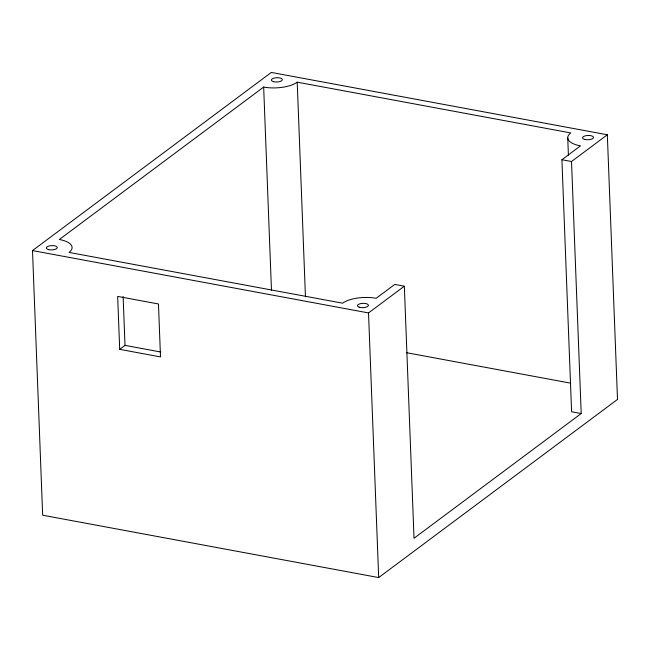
<?xml version="1.0" encoding="UTF-8"?>
<svg xmlns="http://www.w3.org/2000/svg" width="650" height="650" viewBox="0 0 650 650"><rect width="100%" height="100%" fill="white"/><g stroke="black" fill="none" stroke-linecap="round" stroke-linejoin="round"><path stroke-width="0.97" d="M32.5 250.575L271.318 72.426L607.336 134.786L617.5 399.425L378.682 577.574L42.664 515.214L32.5 250.575L368.517 312.934L404.341 286.211L414.026 538.249L581.197 413.546L571.512 161.509L607.336 134.786M581.197 413.546L571.594 411.767L561.909 159.729L580.483 145.868A24.7 9.726 -2.2 0 1 570.822 132.949L297.213 82.176A24.7 9.726 -2.2 0 1 263.664 87.067L59.345 239.493A24.7 9.726 -2.2 0 1 69.006 252.411L342.623 303.184A24.7 9.726 -2.2 0 1 376.163 298.293L394.737 284.432L404.341 286.211M119.697 349.342L160.501 356.915L158.47 303.981L117.666 296.408L119.697 349.342L125.003 345.377L160.834 352.032M561.909 159.729L571.512 161.509M406.388 352.674L570.554 383.142M567.751 137.946L568.409 155.147M368.517 312.934L378.682 577.574M297.213 82.176L305.451 296.757M263.664 87.067L271.481 290.526M123.126 296.449L125.003 345.377M48.628 249.624A5.484 2.161 -2.2 0 0 57.273 247.788A5.484 2.161 -2.2 0 0 49.538 245.863A5.484 2.161 -2.2 0 0 48.628 249.624M359.149 307.182A5.484 2.161 -2.2 0 0 368.282 305.849A5.484 2.161 -2.2 0 0 361.441 303.469A5.484 2.161 -2.2 0 0 359.149 307.182M584.667 139.425A5.484 2.161 -2.2 0 0 593.458 137.719A5.484 2.161 -2.2 0 0 585.934 135.671A5.484 2.161 -2.2 0 0 584.667 139.425M273.544 81.689A5.484 2.161 -2.2 0 0 282.319 79.966A5.484 2.161 -2.2 0 0 274.771 77.927A5.484 2.161 -2.2 0 0 273.544 81.689"/></g></svg>
